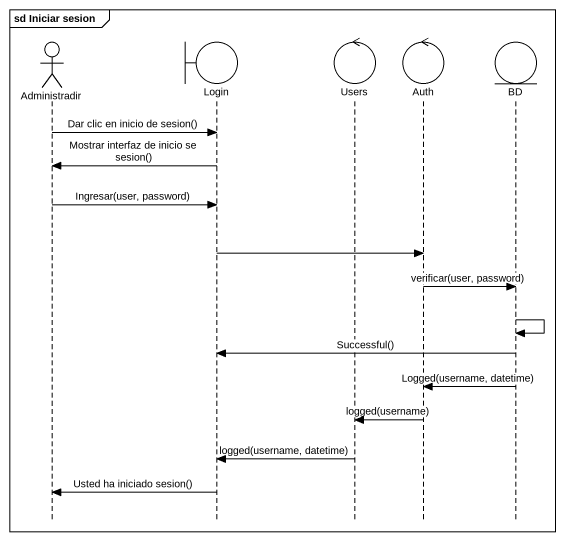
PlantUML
@startuml
mainframe sd Iniciar sesion
hide footbox
actor Administradir
boundary Login
control Users
control Auth
entity BD

Administradir -> Login : Dar clic en inicio de sesion()
Login -> Administradir : Mostrar interfaz de inicio se sesion()
Administradir -> Login : Ingresar(user, password)
Login -> Auth
Auth -> BD : verificar(user, password)
BD -> BD
BD -> Login : Successful()
BD -> Auth : Logged(username, datetime)
Auth -> Users : logged(username)
Users -> Login : logged(username, datetime)
Login -> Administradir : Usted ha iniciado sesion()
@enduml
